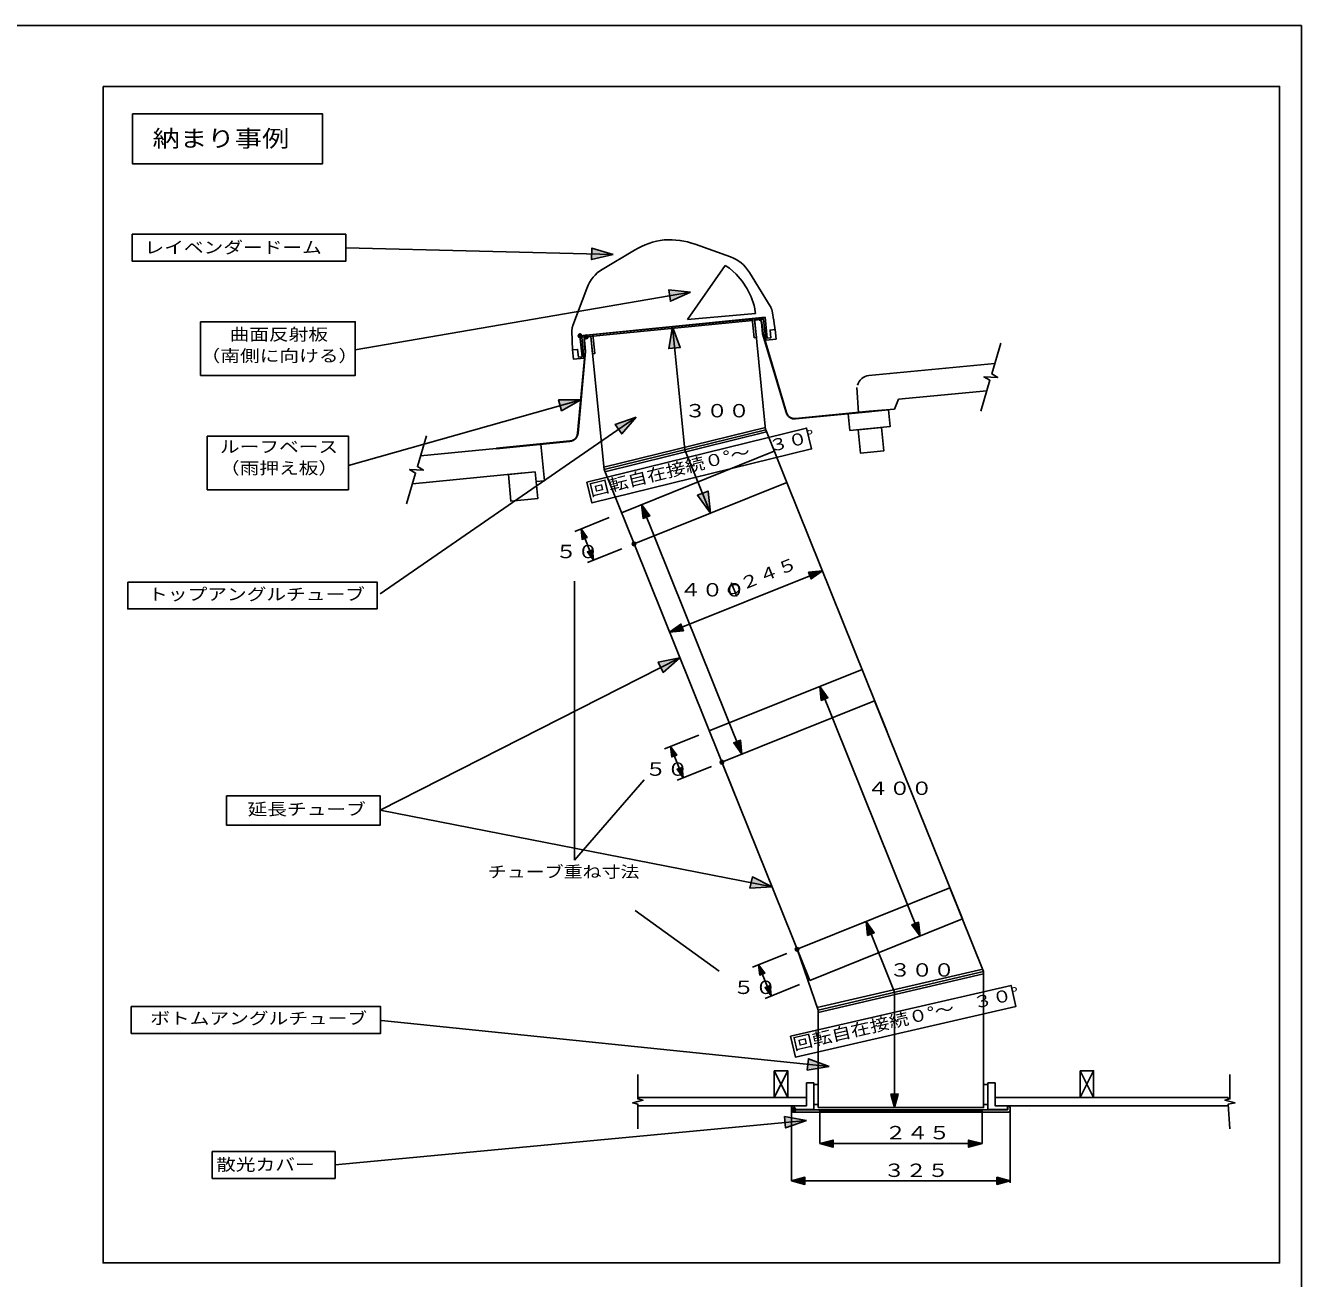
# Model space of a CAD drawing. Units: millimetres at full size; details may follow other scales. Extents: x -2038 to 2038, y -1415 to 1415.
# Drawn here: x 139 to 2038, y -449 to 1415 of the extents above; entities that cross this region are included whole.
import ezdxf
from ezdxf.enums import TextEntityAlignment as Align

# ---------------------------------------------------------------- set-up
doc = ezdxf.new("R2010")
doc.units = ezdxf.units.MM
doc.header["$LTSCALE"] = 11
doc.header["$PDMODE"] = 32
doc.header["$PDSIZE"] = 5.5
doc.layers.add('0-3___', color=6, linetype='Continuous')
doc.layers.add('F-F', color=6, linetype='Continuous')
doc.styles.add('ＭＳ ゴシック', font='')
doc.styles.get('ＭＳ ゴシック').set_extended_font_data('MS Gothic')

msp = doc.modelspace()

# ---------------------------------------------------------------- linework, layer by layer
at = {"layer": '0-3___'}
for p, q in [((1013.42, 1074.29), (615.86, 1084.47)), ((1124.2, 977.81), (1180.32, 1058.09)), ((1186.47, 1053.9), (1180.32, 1058.09)), ((1196.55, 1044.93), (1186.47, 1053.9)), ((1205.4, 1034.75), (1196.55, 1044.93)), ((1212.87, 1023.52), (1205.4, 1034.75)), ((1128.86, 1018.25), (629.86, 932.44)), ((1218.85, 1011.42), (1212.87, 1023.52)), ((1223.22, 998.66), (1218.85, 1011.42)), ((1224.19, 993.82), (1223.22, 998.66)), ((1225.02, 988.96), (1224.19, 993.82)), ((1225.36, 986.52), (1225.02, 988.96)), ((964.25, 953.57), (1196.01, 976.47)), ((964.31, 953.54), (1239.83, 980.41)), ((973.67, 951.95), (1220.82, 976.37)), ((983.33, 955.48), (1220.54, 979.2)), ((1225.36, 986.52), (1124.2, 977.81)), ((1120.31, 784.07), (1102.07, 966.97)), ((1394.14, 894.27), (1581.43, 912.38)), ((1375.92, 876.7), (1378.31, 839.02)), ((965.33, 858.47), (619.86, 760.47)), ((1438.14, 859.03), (1431.93, 844.21)), ((1438.14, 859.03), (1569.57, 871.75)), ((1431.93, 844.21), (1394.38, 841.24)), ((1047.86, 832.47), (666.86, 569.47)), ((727.09, 774.81), (906.12, 792.13)), ((839.84, 786.29), (839.91, 785.58)), ((906.12, 792.13), (911.38, 737.79)), ((1158.26, 689.76), (1120.31, 784.07)), ((715.02, 733.46), (881.09, 749.52)), ((899.29, 736.62), (911.38, 737.79)), ((1044.62, 644.03), (1271.91, 735.49)), ((1421.24, 364.41), (1271.91, 735.49)), ((1055.92, 702.47), (1205.25, 331.39)), ((1007.78, 683.1), (956.75, 662.56)), ((965.79, 666.2), (984.45, 619.82)), ((1026.44, 636.71), (975.42, 616.18)), ((1193.95, 272.95), (1044.62, 644.03)), ((956.26, 588.51), (956.26, 173.51)), ((1097.54, 512.53), (1324.83, 603.99)), ((1112.85, 474.47), (666.86, 247.9)), ((1156.62, 365.72), (1383.9, 457.18)), ((1320.86, 431.81), (1470.19, 60.73)), ((1175.28, 319.33), (1402.57, 410.8)), ((1533.23, 86.1), (1402.57, 410.8)), ((1141.09, 359.47), (1090.07, 338.94)), ((1099.1, 342.57), (1117.77, 296.19)), ((1159.76, 313.08), (1108.74, 292.55)), ((1305.95, -5.36), (1175.28, 319.33)), ((1059.68, 292.85), (956.26, 173.51)), ((1249.95, 133.79), (666.86, 247.9)), ((1287.28, 41.02), (1514.57, 132.49)), ((1171.26, 8.51), (1046.26, 98.51)), ((1305.95, -5.36), (1533.23, 86.1)), ((1389.86, 82.3), (1432.2, -22.93)), ((1272.03, 34.89), (1221.01, 14.35)), ((1230.04, 17.99), (1248.71, -28.4)), ((1290.7, -11.5), (1239.67, -32.03)), ((1432.2, -22.93), (1432.2, -194.37)), ((1334.86, -133.53), (668.86, -65.03)), ((1273.3, -139.58), (1253.3, -179.58)), ((1253.3, -139.58), (1273.3, -179.58)), ((1273.3, -139.58), (1253.3, -179.58)), ((1253.3, -139.58), (1273.3, -179.58)), ((1708.17, -139.58), (1728.17, -179.58)), ((1728.17, -139.58), (1708.17, -179.58)), ((1708.17, -139.58), (1728.17, -179.58)), ((1728.17, -139.58), (1708.17, -179.58)), ((1301.22, -157.77), (1301.22, -191.58)), ((1301.22, -157.77), (1312.35, -157.77)), ((1312.35, -197.27), (1312.35, -157.77)), ((1570.71, -197.27), (1570.71, -157.77)), ((1581.84, -157.77), (1570.71, -157.77)), ((1581.84, -157.77), (1581.84, -191.58)), ((1051.22, -179.58), (1301.22, -179.58)), ((1301.22, -179.58), (1301.22, -191.58)), ((1301.22, -179.58), (1301.22, -191.58)), ((1300.31, -191.58), (1050.31, -191.58)), ((1278.72, -191.58), (1301.22, -191.58)), ((1278.72, -191.58), (1301.22, -191.58)), ((1278.82, -193.13), (1278.82, -303.45)), ((1282.63, -191.58), (1282.63, -197.27)), ((1301.22, -191.58), (1282.63, -191.58)), ((1282.63, -197.27), (1312.35, -197.27)), ((1320.79, -199.81), (1320.79, -248.06)), ((1562.38, -199.52), (1562.38, -247.77)), ((1600.43, -197.27), (1570.71, -197.27)), ((1581.84, -191.58), (1600.43, -191.58)), ((1600.43, -191.58), (1600.43, -197.27)), ((1604.38, -195.93), (1604.38, -306.16)), ((1301.02, -213.53), (599.86, -279.65)), ((1320.79, -248.06), (1562.38, -248.06)), ((1278.82, -303.45), (1604.38, -303.45))]:
    msp.add_line(p, q, dxfattribs=at)
at = {"layer": '0-3___', "color": 3}
for points in [[(-2037.5, 1415), (2037.5, 1415), (2037.5, -1415), (-2037.5, -1415)], [(254.86, 1324.47), (2004.86, 1324.47), (2004.86, -425.53), (254.86, -425.53)], [(452.67, 948.69), (452.67, 948.69), (452.67, 948.69), (452.67, 948.69), (452.67, 948.69), (452.67, 948.69), (452.67, 948.69), (452.67, 948.69)], [(446.43, 927.88), (446.43, 927.88), (446.43, 927.88), (446.43, 927.88), (446.43, 927.88), (446.43, 927.88), (446.43, 927.88), (446.43, 927.88)]]:
    msp.add_lwpolyline(points, close=True, dxfattribs=at)
at = {"layer": '0-3___'}
for points in [[(298.36, 1283.47), (581.36, 1283.47), (581.36, 1209.47), (298.36, 1209.47)], [(298.3, 1104.47), (615.86, 1104.47), (615.86, 1064.47), (298.3, 1064.47)], [(1013.42, 1074.29), (981.39, 1066.9), (981.98, 1083.9)], [(1128.86, 1018.25), (1098.83, 1004.88), (1096.17, 1021.68)], [(399.86, 974.47), (629.86, 974.47), (629.86, 894.47), (399.86, 894.47)], [(1102.07, 966.97), (1113.31, 936.09), (1096.36, 934.6)], [(965.33, 858.47), (936.87, 842.03), (932.46, 858.47)], [(1363.3, 837.57), (1423.02, 843.35), (1425.43, 818.47), (1365.71, 812.69)], [(974.33, 735.91), (1301.22, 816.3), (1308.86, 785.23), (981.97, 704.84)], [(1047.86, 832.47), (1026.29, 807.66), (1016.78, 821.77)], [(1378.15, 813.89), (1412.99, 817.26), (1416.36, 782.42), (1381.52, 779.05)], [(409.86, 804.47), (619.86, 804.47), (619.86, 724.47), (409.86, 724.47)], [(857.76, 747.26), (897.57, 751.11), (901.42, 711.3), (861.61, 707.45)], [(1158.26, 689.76), (1138.94, 716.35), (1154.83, 722.45)], [(1055.92, 702.47), (1068.09, 685.72), (1058.08, 681.88)], [(965.79, 666.2), (974.92, 653.63), (967.41, 650.75)], [(984.45, 619.82), (975.32, 632.38), (982.83, 635.27)], [(1324.83, 603.99), (1308.07, 591.82), (1304.23, 601.83)], [(291.57, 587.21), (662.46, 587.21), (662.46, 547.21), (291.57, 547.21)], [(1097.54, 512.53), (1114.29, 524.7), (1118.13, 514.69)], [(1112.85, 474.47), (1088.05, 452.91), (1080.59, 468.2)], [(1320.86, 431.81), (1333.03, 415.06), (1323.02, 411.22)], [(1099.1, 342.57), (1108.24, 330), (1100.73, 327.12)], [(1205.25, 331.39), (1193.08, 348.14), (1203.08, 351.98)], [(1117.77, 296.19), (1108.64, 308.76), (1116.15, 311.64)], [(438.63, 269.47), (666.86, 269.47), (666.86, 225.47), (438.63, 225.47)], [(1249.95, 133.79), (1217.12, 132.07), (1220.66, 148.71)], [(1389.86, 82.3), (1402.03, 65.55), (1392.02, 61.71)], [(1470.19, 60.73), (1458.02, 77.48), (1468.02, 81.32)], [(1230.04, 17.99), (1239.17, 5.42), (1231.67, 2.54)], [(1248.71, -28.4), (1239.58, -15.83), (1247.08, -12.95)], [(1277.48, -88.1), (1605.56, -12.75), (1612.73, -43.93), (1284.64, -119.29)], [(296.64, -44.21), (667.53, -44.21), (667.53, -84.21), (296.64, -84.21)], [(1334.86, -133.53), (1302.39, -138.67), (1304.17, -121.75)], [(1253.3, -139.58), (1273.3, -139.58), (1273.3, -179.58), (1253.3, -179.58)], [(1253.3, -139.58), (1273.3, -139.58), (1273.3, -179.58), (1253.3, -179.58)], [(1708.17, -139.58), (1728.17, -139.58), (1728.17, -179.58), (1708.17, -179.58)], [(1708.17, -139.58), (1728.17, -139.58), (1728.17, -179.58), (1708.17, -179.58)], [(1312.35, -159.93), (1318.34, -159.93), (1318.34, -190.05), (1312.35, -190.05)], [(1564.72, -159.93), (1570.71, -159.93), (1570.71, -190.05), (1564.72, -190.05)], [(1432.2, -194.37), (1426.85, -174.37), (1437.56, -174.37)], [(1301.02, -213.53), (1270.13, -224.77), (1268.65, -207.82)], [(1320.79, -248.06), (1340.79, -242.7), (1340.79, -253.42)], [(1562.38, -248.06), (1542.38, -253.42), (1542.38, -242.7)], [(417.33, -259.65), (599.86, -259.65), (599.86, -299.65), (417.33, -299.65)], [(1278.82, -303.45), (1298.82, -298.09), (1298.82, -308.81)], [(1604.38, -303.45), (1584.38, -308.81), (1584.38, -298.09)]]:
    msp.add_lwpolyline(points, close=True, dxfattribs=at)
at = {"layer": '0-3___', "color": 134}
for points in [[(1237.37, 978.33), (1240.49, 947.18), (1255.96, 948.73), (1254.57, 962.66), (1247.09, 961.91), (1248.23, 950.51), (1242.72, 949.96), (1239.61, 981.1), (1220.54, 979.2), (1223.38, 950.71), (1226.62, 951.04), (1224.02, 976.99)], [(966.99, 951.29), (970.11, 920.15), (954.63, 918.6), (953.24, 932.53), (960.72, 933.28), (961.86, 921.87), (967.37, 922.42), (964.25, 953.57), (983.33, 955.48), (986.17, 926.99), (982.94, 926.67), (980.34, 952.62)]]:
    msp.add_lwpolyline(points, close=True, dxfattribs=at)
at = {"layer": '0-3___'}
for points in [[(1590.31, 942.78), (1576.9, 896.86), (1585.8, 891.66), (1565.2, 892.47), (1574.1, 887.27), (1560.69, 841.35)], [(735.86, 804.85), (722.46, 758.93), (731.35, 753.73), (710.75, 754.54), (719.65, 749.33), (706.25, 703.42)], [(1050.31, -145.33), (1050.31, -181.58), (1057.81, -183.58), (1042.81, -187.58), (1050.31, -189.58), (1050.31, -225.83)], [(1931.16, -145.33), (1931.16, -181.58), (1923.66, -183.58), (1938.66, -187.58), (1928.3, -189.58), (1931.16, -225.83)], [(1050.31, -179.58), (1301.22, -179.58), (1301.22, -191.58), (1050.31, -191.58), (1050.31, -189.58), (1042.81, -187.58), (1057.81, -183.58), (1050.31, -181.58), (1051.22, -179.58)], [(1928.3, -179.58), (1581.84, -179.58), (1581.84, -191.58), (1928.3, -191.58), (1928.3, -189.58), (1938.66, -187.58), (1923.66, -183.58), (1931.16, -181.58), (1927.05, -179.58)]]:
    msp.add_lwpolyline(points, dxfattribs=at)
msp.add_arc((1396.07, 874.36), 20, 95.52486, 163.72346, dxfattribs=at)
for p in [(964.25, 953.57), (964.31, 953.54), (973.67, 951.96), (973.67, 951.95), (1044.62, 644.03), (1175.28, 319.33), (1287.28, 41.02), (1282.63, -197.27)]:
    msp.add_point(p, dxfattribs=at)
at = {"layer": '0-3___', "color": 4}
for points in [[(1013.42, 1074.29), (981.39, 1066.9), (981.98, 1083.9)], [(1128.86, 1018.25), (1098.83, 1004.88), (1096.17, 1021.68)], [(1102.07, 966.97), (1113.31, 936.09), (1096.36, 934.6)], [(965.33, 858.47), (936.87, 842.03), (932.46, 858.47)], [(1047.86, 832.47), (1026.29, 807.66), (1016.78, 821.77)], [(1158.26, 689.76), (1138.94, 716.35), (1154.83, 722.45)], [(1055.92, 702.47), (1068.09, 685.72), (1058.08, 681.88)], [(965.79, 666.2), (974.92, 653.63), (967.41, 650.75)], [(984.45, 619.82), (975.32, 632.38), (982.83, 635.27)], [(1324.83, 603.99), (1308.07, 591.82), (1304.23, 601.83)], [(1097.54, 512.53), (1114.29, 524.7), (1118.13, 514.69)], [(1112.85, 474.47), (1088.05, 452.91), (1080.59, 468.2)], [(1320.86, 431.81), (1333.03, 415.06), (1323.02, 411.22)], [(1099.1, 342.57), (1108.24, 330), (1100.73, 327.12)], [(1205.25, 331.39), (1193.08, 348.14), (1203.08, 351.98)], [(1117.77, 296.19), (1108.64, 308.76), (1116.15, 311.64)], [(1249.95, 133.79), (1217.12, 132.07), (1220.66, 148.71)], [(1389.86, 82.3), (1402.03, 65.55), (1392.02, 61.71)], [(1470.19, 60.73), (1458.02, 77.48), (1468.02, 81.32)], [(1230.04, 17.99), (1239.17, 5.42), (1231.67, 2.54)], [(1248.71, -28.4), (1239.58, -15.83), (1247.08, -12.95)], [(1334.86, -133.53), (1302.39, -138.67), (1304.17, -121.75)], [(1432.2, -194.37), (1426.85, -174.37), (1437.56, -174.37)], [(1301.02, -213.53), (1270.13, -224.77), (1268.65, -207.82)], [(1320.79, -248.06), (1340.79, -242.7), (1340.79, -253.42)], [(1562.38, -248.06), (1542.38, -253.42), (1542.38, -242.7)], [(1278.82, -303.45), (1298.82, -298.09), (1298.82, -308.81)], [(1604.38, -303.45), (1584.38, -308.81), (1584.38, -298.09)]]:
    msp.add_solid(points, dxfattribs=at)
at = {"layer": 'F-F', "color": 5}
for p, q in [((1188.32, 1070.89), (1135.65, 1089.56)), ((1045.43, 1080.77), (997.37, 1052.27)), ((1247.26, 997.53), (1216.31, 1047.66)), ((974.39, 1024.07), (953.71, 968.91)), ((1252.23, 977.66), (1250.59, 987.85)), ((1252.82, 975.41), (1252.45, 977.68)), ((1252.59, 975.38), (1252.82, 975.41)), ((1254.75, 961.93), (1252.59, 975.38)), ((952.31, 958.77), (952.67, 948.45)), ((952.67, 948.45), (952.45, 948.43)), ((952.45, 948.43), (952.53, 946.13)), ((952.53, 946.13), (952.76, 946.15)), ((952.76, 946.15), (953.24, 932.53))]:
    msp.add_line(p, q, dxfattribs=at)
at = {"layer": 'F-F'}
for p, q in [((1223.77, 979.52), (1240.36, 813.59)), ((1230.7, 977.66), (1230.77, 976.94)), ((1235.88, 956.73), (1234.24, 973.33)), ((1235.72, 965.57), (1234.95, 973.4)), ((973.67, 951.95), (973.74, 951.22)), ((980.34, 952.62), (1000.15, 754.52)), ((1236.59, 956.8), (1235.69, 965.86)), ((1270.8, 839.4), (1235.96, 956.31)), ((1271.48, 839.6), (1236.65, 956.52)), ((960.7, 808.58), (971.97, 930.05)), ((971.11, 939.11), (970.33, 946.94)), ((972.68, 930.41), (971.04, 947.01)), ((971.97, 930.34), (971.08, 939.4)), ((961.41, 808.51), (972.68, 929.98)), ((1394.38, 841.24), (1284.9, 830.59)), ((1394.45, 840.53), (1284.97, 829.88)), ((1240.03, 816.98), (999.81, 757.91)), ((1240.47, 813.62), (1000.15, 754.52)), ((1001.43, 751.35), (1241.74, 810.44)), ((1240.47, 813.62), (1271.91, 735.49)), ((1262.66, 805.81), (1262.72, 805.81)), ((839.84, 786.29), (949.3, 797.11)), ((839.91, 785.58), (949.37, 796.4)), ((1253.24, 781.88), (1025.95, 690.41)), ((1259.37, 791.94), (1259.32, 791.94)), ((1000.15, 754.52), (1044.62, 644.03)), ((1271.91, 735.49), (1044.62, 644.03)), ((1564.74, 7.81), (1514.57, 132.49)), ((1287.63, 41.16), (1287.28, 41.02)), ((1318.34, -49.33), (1287.28, 41.02)), ((1316.88, -45.4), (1563.37, 11.22)), ((1318.34, -49.33), (1564.74, 7.81)), ((1564.72, 4.32), (1318.62, -52.75)), ((1318.34, -194.37), (1318.34, -49.33)), ((1278.82, -195.93), (1278.82, -197.01)), ((1281.94, -191.81), (1282.63, -191.81)), ((1282.63, -197.27), (1282.63, -191.81)), ((1316.78, -197.52), (1282.88, -197.52)), ((1283.13, -201.33), (1322.91, -201.33)), ((1320.75, -197.52), (1316.78, -197.52)), ((1320.82, -201.33), (1320.75, -197.52)), ((1325.24, -200.06), (1321.05, -200.06)), ((1321.39, -200.06), (1562.19, -200.06)), ((1322.91, -201.33), (1562.38, -201.33)), ((1348.55, -197.52), (1348.53, -197.52)), ((1562.15, -200.06), (1557.95, -200.06)), ((1560.28, -201.33), (1600.06, -201.33)), ((1562.44, -197.52), (1562.38, -201.33)), ((1600.32, -197.52), (1562.44, -197.52)), ((1600.57, -191.81), (1600.57, -197.27)), ((1600.57, -191.81), (1601.26, -191.81)), ((1604.38, -197.01), (1604.38, -195.93)), ((1633.08, -197.52), (1633.06, -197.52))]:
    msp.add_line(p, q, dxfattribs=at)
at = {"layer": 'F-F', "color": 5}
for points in [[(1089.48, 1096.07), (1083.67, 1095.21), (1077.95, 1094.04), (1072.31, 1092.57), (1066.76, 1090.81), (1061.3, 1088.75), (1055.92, 1086.39), (1050.63, 1083.72), (1045.43, 1080.77)], [(1135.65, 1089.56), (1129.98, 1091.46), (1124.28, 1093.05), (1118.55, 1094.33), (1112.79, 1095.3), (1107, 1095.96), (1101.19, 1096.31), (1095.35, 1096.34), (1089.48, 1096.07)], [(1216.31, 1047.66), (1213.58, 1051.75), (1210.62, 1055.5), (1207.45, 1058.91), (1204.06, 1061.98), (1200.45, 1064.72), (1196.62, 1067.11), (1192.58, 1069.17), (1188.32, 1070.89)], [(997.37, 1052.27), (993.52, 1049.76), (989.95, 1046.96), (986.66, 1043.87), (983.65, 1040.49), (980.91, 1036.82), (978.46, 1032.86), (976.28, 1028.61), (974.39, 1024.07)], [(1249.76, 991.76), (1249.52, 992.52), (1249.27, 993.27), (1248.99, 994.01), (1248.69, 994.74), (1248.36, 995.45), (1248.02, 996.16), (1247.65, 996.85), (1247.26, 997.53)], [(1250.59, 987.85), (1250.52, 988.35), (1250.44, 988.84), (1250.35, 989.34), (1250.25, 989.82), (1250.14, 990.31), (1250.02, 990.8), (1249.9, 991.28), (1249.76, 991.76)], [(953.71, 968.91), (953.46, 968.16), (953.23, 967.41), (953.03, 966.65), (952.85, 965.89), (952.7, 965.12), (952.56, 964.34), (952.45, 963.55), (952.37, 962.76)], [(952.37, 962.76), (952.33, 962.26), (952.3, 961.77), (952.28, 961.27), (952.26, 960.77), (952.26, 960.27), (952.27, 959.77), (952.28, 959.27), (952.31, 958.77)]]:
    msp.add_lwpolyline(points, dxfattribs=at)
at = {"layer": 'F-F'}
for points in [[(1318.34, -194.37), (1564.72, -194.37), (1564.72, 7.8)], [(1318.78, -197.52), (1323.1, -197.52), (1562.44, -197.52)]]:
    msp.add_lwpolyline(points, dxfattribs=at)
for centre, radius, start, end in [((1230.22, 972.93), 4.75, 5.64425, 84.23235), ((1230.22, 972.93), 4.04, 5.64425, 82.18791), ((975.06, 947.4), 4.75, 107.05616, 185.64425), ((975.06, 947.4), 4.04, 109.1006, 185.64425), ((1238.11, 956.95), 2.23, 185.64425, 196.59102), ((1238.11, 956.95), 1.52, 185.64425, 196.59102), ((970.46, 930.19), 1.52, 354.69749, 5.64425), ((970.46, 930.19), 2.23, 354.69749, 5.64425), ((1283.65, 843.23), 13.41, 196.59102, 275.64425), ((1283.65, 843.23), 12.7, 196.59102, 275.64425), ((948.06, 809.75), 12.7, 275.64425, 354.69749), ((948.06, 809.75), 13.41, 275.64425, 354.69749), ((1283.13, -195.93), 4.32, 108.29059, 180), ((1283.13, -197.01), 4.32, 180, 270), ((1281.94, -192.32), 0.508, 90, 108.29059), ((1282.88, -197.27), 0.254, 180, 270), ((1321.05, -199.81), 0.254, 181, 270), ((1600.06, -197.01), 4.32, 270, 0), ((1600.32, -197.27), 0.254, 270, 0), ((1601.26, -192.32), 0.508, 71.70941, 90), ((1600.06, -195.93), 4.32, 0, 71.70941)]:
    msp.add_arc(centre, radius, start, end, dxfattribs=at)

# ---------------------------------------------------------------- texts
at = {"layer": '0-3___', "style": 'ＭＳ ゴシック', "width": 1.2}
for s, height, p in [('納まり事例', 24.89, (328.36, 1227.08)), ('レイベンダードーム', 17.91, (316.4, 1070.65)), ('曲面反射板', 17.91, (443, 941.23)), ('（南側に向ける）', 17.91, (399.88, 909.48)), ('３００', 19.9, (1119.4, 826.21)), ('ルーフベース', 17.91, (428.63, 774.2)), ('（雨押え板）', 17.91, (428.63, 742.45)), ('５０', 19.9, (927.43, 616.73)), ('トップアングルチューブ', 17.91, (321.85, 554.78)), ('４００', 19.9, (1112.4, 559.83)), ('５０', 19.9, (1060.74, 293.1)), ('４００', 19.9, (1391.19, 264.6)), ('延長チューブ', 17.91, (469.87, 235.04)), ('チューブ重ね寸法', 17.23, (827.08, 142.5)), ('３００', 19.9, (1424.4, -5.59)), ('５０', 19.9, (1191.68, -31.48)), ('ボトムアングルチューブ', 17.91, (325.07, -75.94)), ('２４５', 19.9, (1417.56, -247.6)), ('散光カバー', 17.91, (422.95, -293.47)), ('３２５', 19.9, (1415.56, -303.6))]:
    msp.add_text(s, height=height, dxfattribs=at).set_placement(p, align=Align.BOTTOM_LEFT)
for s, height, rotation, p in [('回転自在接続０°～\u3000３０°', 17.91, 13.816, (981.91, 709.33)), ('φ２４５', 18.31, 21.921, (1187.23, 561.06)), ('回転自在接続０°～\u3000３０°', 17.91, 12.936, (1284.59, -114.52))]:
    msp.add_text(s, height=height, rotation=rotation, dxfattribs=at).set_placement(p, align=Align.BOTTOM_LEFT)

doc.saveas('drawing.dxf')
